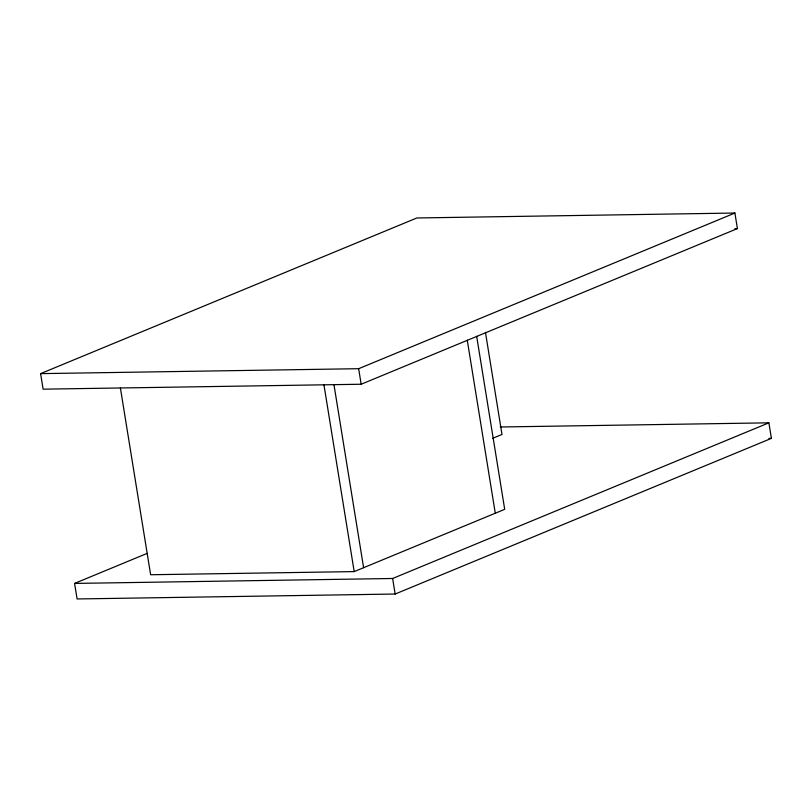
<?xml version="1.0" encoding="UTF-8"?>
<svg xmlns="http://www.w3.org/2000/svg" width="812" height="812" viewBox="0 0 812 812"><rect width="100%" height="100%" fill="white"/><g stroke="black" fill="none" stroke-linecap="round" stroke-linejoin="round"><path stroke-width="1.22" d="M40.6 373.632L416.85 217.971L734.901 213.038L737.418 228.578L361.167 384.238L43.117 389.171L40.6 373.632L358.66 368.699L734.901 213.038M500.243 426.99L768.883 422.829L771.4 438.368L395.15 594.029L77.099 598.962L74.582 583.422L147.246 553.348M492.64 438.328L501.989 434.461L485.454 332.352M120.389 387.974L150.636 574.744L354.194 571.597L504.699 509.327L476.664 336.249M74.582 583.422L392.632 578.489L768.883 422.829M734.89 228.619L737.418 228.578M768.862 438.409L771.4 438.368M467.255 340.147L495.29 513.225M358.66 368.699L361.167 384.238M392.632 578.489L395.15 594.029M333.955 384.665L363.603 567.7M323.947 384.817L354.194 571.597"/></g></svg>
